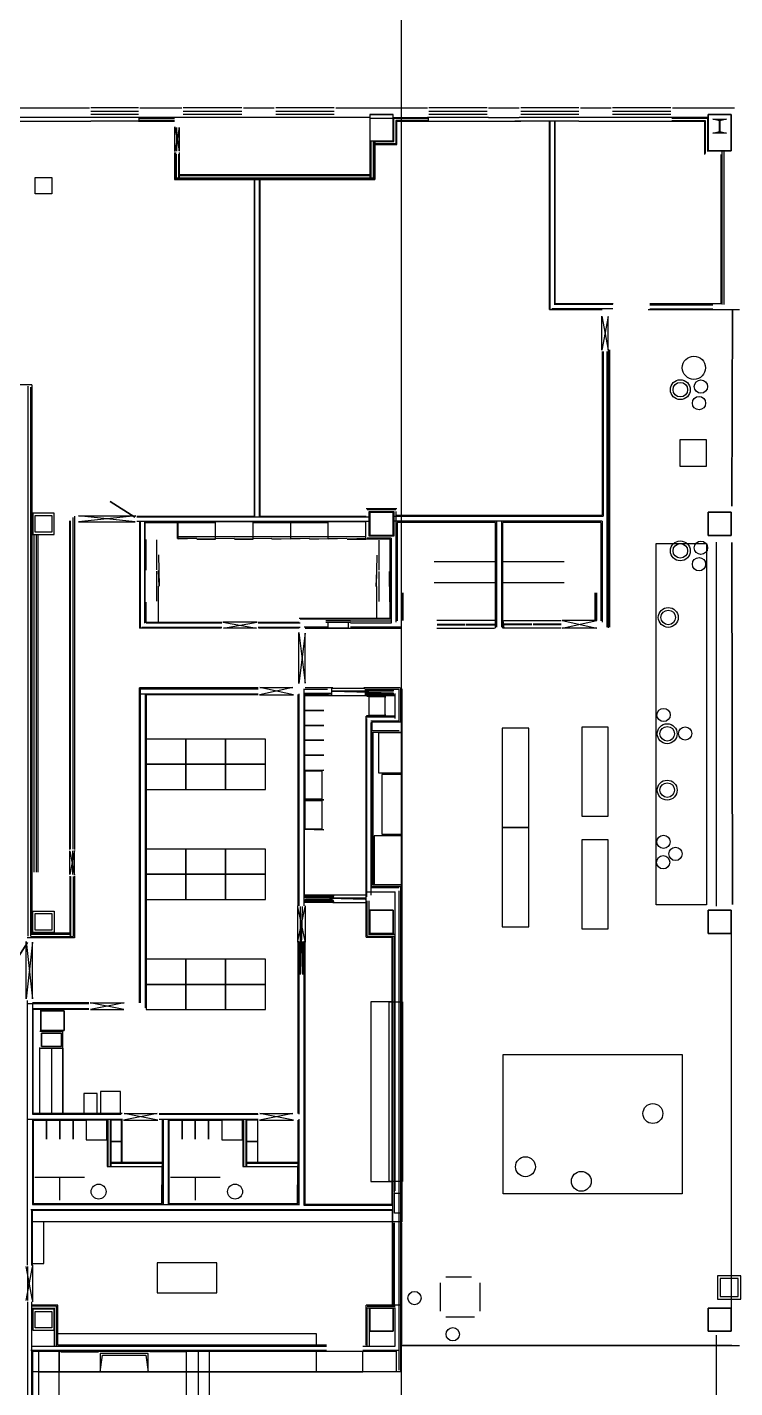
# Model space of a CAD drawing. Header units: millimetres. Extents: x -167342 to 210257, y -148500 to 0.
# Drawn here: x 61065 to 82415, y -93556 to -52522 of the extents above; entities that cross this region are included whole.
import ezdxf

# ---------------------------------------------------------------- set-up
doc = ezdxf.new("R2010")
doc.units = ezdxf.units.MM
doc.layers.add('CONTROL_SIMPLIFIED', color=7, linetype='Continuous')

msp = doc.modelspace()

# ---------------------------------------------------------------- linework, layer by layer
at = {"layer": 'CONTROL_SIMPLIFIED'}
for p, q in [((59305, -54950), (62943, -54950)), ((64468, -54950), (65730, -54950)), ((67588, -54950), (68517, -54950)), ((70375, -54950), (73138, -54950)), ((74986, -54950), (75910, -54950)), ((77758, -54950), (78682, -54950)), ((80530, -54950), (82407, -54950)), ((62943, -55250), (53228, -55250)), ((54340, -55360), (62988, -55360)), ((65730, -55250), (64468, -55250)), ((68517, -55250), (67588, -55250)), ((71407, -55250), (70375, -55250)), ((71407, -55150), (72107, -55150)), ((71407, -55270, 0), (71407, -57046)), ((71407, -55270, 0), (72107, -55270, 0)), ((72107, -55250), (73138, -55250)), ((74986, -55250), (75910, -55250)), ((76822, -61038), (76822, -55360)), ((76847, -61013), (76847, -55360)), ((76972, -55360), (76972, -60894)), ((76997, -60863), (76997, -55360)), ((78682, -55250), (77758, -55250)), ((80510, -55270), (81587, -55270)), ((80510, -55335), (81522, -55335)), ((81607, -55250), (80530, -55250)), ((81497, -55360), (81497, -56360)), ((81522, -55335), (81522, -56335)), ((81587, -55270), (81587, -56270)), ((65565, -55543, 0), (65565, -56257, 0)), ((65655, -55543, 0), (65655, -56257, 0)), ((71407, -55950, 0), (72107, -55950, 0)), ((71432, -55950, 0), (71432, -57046)), ((71507, -55950, 0), (71507, -57065)), ((71522, -55950, 0), (71522, -57080)), ((71537, -55950, 0), (71537, -57095)), ((71552, -55950, 0), (71552, -57110)), ((65510, -56300), (65510, -57110)), ((65525, -56300, 0), (65525, -57095)), ((65540, -56300, 0), (65540, -57080)), ((65555, -56352, 0), (65555, -57065)), ((65630, -56352, 0), (65630, -57064)), ((65655, -56300, 0), (65655, -57064)), ((81997, -56360), (81997, -60863, 0)), ((82022, -56270), (82022, -60888)), ((82087, -56270), (82087, -60888)), ((65630, -56990), (71432, -56990, 0)), ((65655, -56965), (71407, -56965, 0)), ((65510, -57110), (71552, -57110, 0)), ((65525, -57095), (71537, -57095, 0)), ((65540, -57080), (71522, -57080, 0)), ((65555, -57065), (71507, -57065, 0)), ((67912, -57110), (67912, -67268)), ((67937, -67293), (67937, -57110)), ((68062, -57110), (68062, -67293)), ((68087, -57110), (68087, -67268)), ((76822, -61038, 0), (78414, -61038, 0)), ((78738, -61013, 0), (76892, -61013, 0)), ((78738, -60888, 0), (76972, -60888, 0)), ((78748, -60863, 0), (76997, -60863, 0)), ((82555, -61050, 0), (79798, -61050)), ((81997, -60863, 0), (79848, -60863, 0)), ((79848, -60888, 0), (81697, -60888, 0)), ((79848, -60891), (81747, -60891, 0)), ((79848, -61016), (81747, -61016, 0)), ((78414, -62300, 0), (78414, -67243)), ((78439, -62300, 0), (78439, -67268)), ((78564, -70616), (78564, -62300, 0)), ((78598, -62250, 0), (78598, -70641)), ((78638, -62250, 0), (78638, -70620)), ((61205, -63305), (53373, -63305)), ((61085, -63351, 0), (61085, -79936, 0)), ((61160, -63375, 0), (61160, -79929, 0)), ((61205, -63305), (61205, -79845, 0)), ((81556, -64962), (80756, -64962)), ((80756, -64962), (80756, -65762)), ((81556, -65762), (81556, -64962)), ((80756, -65762), (81556, -65762)), ((62492, -67268), (62492, -77323, 0)), ((64372, -67268), (67912, -67268)), ((64377, -67293), (71385, -67293)), ((68087, -67268), (71297, -67268)), ((71297, -67040), (72217, -67040)), ((71322, -67065), (72192, -67065)), ((71387, -67870), (71387, -67130)), ((71387, -67130), (72127, -67130)), ((72127, -67130), (72127, -67870)), ((72127, -67268), (78439, -67268)), ((72192, -67130), (72192, -70466)), ((72217, -67243), (78414, -67243)), ((81607, -67150), (81607, -67850)), ((82307, -67150), (81607, -67150)), ((82307, -67850), (82307, -67150)), ((62347, -77323, 0), (62347, -67413, 0)), ((62372, -77308, 0), (62372, -67414, 0)), ((62447, -77308, 0), (62447, -67313, 0)), ((64377, -67418), (71387, -67418)), ((64452, -67443), (64452, -70650)), ((64477, -67418), (64477, -70625)), ((64602, -67418), (64602, -70500)), ((64627, -70475), (64627, -67443)), ((71297, -67443), (64627, -67443, 0)), ((78414, -67418), (72127, -67418)), ((75191, -67455), (72229, -67455)), ((72229, -67455), (72229, -70429)), ((75191, -70650), (75191, -67455)), ((75228, -67418), (75228, -70616)), ((75378, -67418), (75378, -70616)), ((78377, -67455), (75415, -67455)), ((75415, -70650), (75415, -67455)), ((78377, -67455), (78377, -70429)), ((78414, -67418), (78414, -70466)), ((61262, -67820, 0), (61262, -78000, 0)), ((61337, -67820, 0), (61337, -78000, 0)), ((61382, -67820, 0), (61382, -78000, 0)), ((72017, -67960), (71297, -67960)), ((72042, -67935), (71322, -67935)), ((72127, -67870), (71387, -67870)), ((71407, -67850), (72107, -67850)), ((72017, -70350), (72017, -67960)), ((72042, -67935), (72042, -70491)), ((81607, -67850), (82307, -67850)), ((81867, -79035), (81867, -68048)), ((75191, -68646), (73341, -68646)), ((77265, -68646), (75415, -68646)), ((73341, -69266), (75191, -69266)), ((75415, -69266), (77265, -69266)), ((72364, -69584), (72364, -70414)), ((72379, -69584), (72379, -70414)), ((72389, -69584), (72389, -70414)), ((72404, -70414), (72404, -69584)), ((78202, -70414), (78202, -69584)), ((78217, -69584), (78217, -70414)), ((78227, -69584), (78227, -70414)), ((78242, -69584), (78242, -70414)), ((66934, -70475), (64627, -70475)), ((66934, -70500), (64652, -70500)), ((69271, -70475), (68034, -70475)), ((69296, -70500), (68034, -70500)), ((72017, -70350), (69271, -70350)), ((72042, -70375), (69296, -70375)), ((70072, -70415), (70822, -70415)), ((70072, -70465), (70822, -70465)), ((72042, -70440), (70822, -70440)), ((72043, -70491), (70822, -70491)), ((75161, -70419), (73429, -70419)), ((73431, -70530), (74280, -70530)), ((73431, -70545), (74280, -70545)), ((74312, -70530), (75161, -70530)), ((74312, -70545), (75161, -70545)), ((75445, -70419), (77177, -70419)), ((76294, -70530), (75445, -70530)), ((76294, -70545), (75445, -70545)), ((77175, -70530), (76326, -70530)), ((77175, -70545), (76326, -70545)), ((66928, -70650), (64452, -70650)), ((66934, -70625), (64527, -70625)), ((69296, -70625), (68034, -70625)), ((69271, -70650), (68040, -70650)), ((70122, -70616), (69421, -70616)), ((69455, -70650), (72327, -70650)), ((72329, -70616), (70822, -70616)), ((73429, -70645), (75161, -70650)), ((68034, -72450), (64452, -72450)), ((64452, -81950), (64452, -72450)), ((64477, -72475), (68032, -72475)), ((64477, -72475), (64477, -81950)), ((64477, -72625), (68032, -72625)), ((64627, -72625), (64627, -82100)), ((69259, -72624, 0), (69259, -79016, 0)), ((69409, -72475), (69409, -79016, 0)), ((69409, -72484), (70127, -72484)), ((69409, -72609), (70252, -72609)), ((69409, -72612, 0), (70152, -72612, 0)), ((70285, -72450), (69455, -72450)), ((72323, -72450), (71225, -72450)), ((71255, -72484), (72291, -72484)), ((71255, -72524), (72126, -72524, 0)), ((71255, -72529), (72126, -72529)), ((71255, -72607), (72126, -72607, 0)), ((71255, -72612), (72126, -72612, 0)), ((72166, -73370), (72166, -72621)), ((72291, -73455), (72291, -72484)), ((72325, -72450), (72325, -73480)), ((72365, -72480), (72365, -79480)), ((64652, -72650), (68034, -72650)), ((64652, -72650), (64652, -82150)), ((69234, -72650), (69234, -79010, 0)), ((69409, -72652), (70252, -72652)), ((69434, -78702), (69434, -72677)), ((69434, -72677), (70255, -72677)), ((71255, -72652), (72166, -72652)), ((71255, -72677), (72141, -72677)), ((71289, -79965), (71289, -73305)), ((72141, -73305), (71289, -73305)), ((72166, -73330), (71314, -73330)), ((71314, -78747), (71314, -73370)), ((72291, -73455), (71432, -73455)), ((71439, -78702), (71439, -73495)), ((72325, -73480), (71466, -73480)), ((71466, -78450), (71466, -73480)), ((75398, -73658), (75398, -76658)), ((76198, -73658), (75398, -73658)), ((76198, -76658), (76198, -73658)), ((77798, -73630), (77798, -76313)), ((78598, -73630), (77798, -73630)), ((78598, -76313), (78598, -73630)), ((65852, -73990, 0), (64652, -73990, 0)), ((64652, -73990, 0), (64652, -74750, 0)), ((65852, -74750, 0), (65852, -73990, 0)), ((67052, -73990, 0), (65852, -73990, 0)), ((65852, -73990, 0), (65852, -74750, 0)), ((67052, -74750, 0), (67052, -73990, 0)), ((68252, -73990, 0), (67052, -73990, 0)), ((67052, -73990, 0), (67052, -74750, 0)), ((68252, -74750, 0), (68252, -73990, 0)), ((64652, -74750, 0), (65852, -74750, 0)), ((65852, -74750, 0), (64652, -74750, 0)), ((65852, -75510, 0), (65852, -74750, 0)), ((65852, -74750, 0), (67052, -74750, 0)), ((67052, -74750, 0), (65852, -74750, 0)), ((67052, -75510, 0), (67052, -74750, 0)), ((67052, -74750, 0), (68252, -74750, 0)), ((68252, -74750, 0), (67052, -74750, 0)), ((68252, -75510, 0), (68252, -74750, 0)), ((69434, -75807), (69434, -74947)), ((69434, -75807), (69434, -74947)), ((69434, -76707), (69434, -75847)), ((69434, -76707), (69434, -75847)), ((77798, -76313), (78598, -76313)), ((75398, -76658), (75398, -79658)), ((76198, -76658), (75398, -76658)), ((75398, -76658), (76198, -76658)), ((76198, -79658), (76198, -76658)), ((77798, -77030), (77798, -79713)), ((78598, -77030), (77798, -77030)), ((78598, -79713), (78598, -77030)), ((62352, -78080, 0), (62352, -77366, 0)), ((62442, -78080, 0), (62442, -77366, 0)), ((65852, -77310), (64652, -77310)), ((64652, -77310), (64652, -78070)), ((65852, -78070), (65852, -77310)), ((67052, -77310), (65852, -77310)), ((65852, -77310), (65852, -78070)), ((67052, -78070), (67052, -77310)), ((68252, -77310), (67052, -77310)), ((67052, -77310), (67052, -78070)), ((68252, -78070), (68252, -77310)), ((62347, -78123, 0), (62347, -79911, 0)), ((62372, -78138, 0), (62372, -79936, 0)), ((62447, -78138, 0), (62447, -79945, 0)), ((62492, -78123, 0), (62492, -79990, 0)), ((64652, -78070), (65852, -78070)), ((65852, -78070), (64652, -78070)), ((65852, -78830), (65852, -78070)), ((65852, -78070), (67052, -78070)), ((67052, -78070), (65852, -78070)), ((67052, -78830), (67052, -78070)), ((67052, -78070), (68252, -78070)), ((68252, -78070), (67052, -78070)), ((68252, -78830), (68252, -78070)), ((70280, -78727), (69409, -78727, 0)), ((70280, -78767), (69409, -78767, 0)), ((70289, -78702), (69434, -78702)), ((70280, -78772), (69449, -78772, 0)), ((69459, -78782, 0), (71264, -78782)), ((71314, -78602), (72166, -78602)), ((72279, -78477), (71430, -78477)), ((72325, -78450), (71466, -78450)), ((72166, -87615, 0), (72166, -78602, 0)), ((72291, -93024), (72291, -78569, 0)), ((72325, -78450), (72325, -93070)), ((64652, -78834), (64652, -80630, 0)), ((69309, -81066, 0), (69309, -79041, 0)), ((70280, -78846), (69409, -78846, 0)), ((70280, -78886), (69409, -78886, 0)), ((70287, -78916), (69439, -78916, 0)), ((70280, -78841), (69449, -78841, 0)), ((71319, -79935), (71319, -78872)), ((71384, -79870), (71384, -78872)), ((71407, -79150), (71407, -79850)), ((72107, -79150), (71407, -79150)), ((72107, -79850), (72107, -79150)), ((81607, -79150), (81607, -79850)), ((82307, -79150), (81607, -79150)), ((82307, -79850), (82307, -79150)), ((72365, -79480), (72365, -81884)), ((62492, -79990, 0), (61060, -79990, 0)), ((62346, -79845, 0), (61160, -79845, 0)), ((61160, -79870, 0), (62346, -79870, 0)), ((61160, -79945, 0), (62447, -79945, 0)), ((71289, -79965), (72071, -79965)), ((71319, -79935), (72154, -79935)), ((71365, -79870), (72154, -79870)), ((71407, -79850), (72107, -79850)), ((72071, -79965, 0), (72071, -88020, 0)), ((72101, -88550, 0), (72101, -79935, 0)), ((72151, -87665, 0), (72151, -79935, 0)), ((75398, -79658), (76198, -79658)), ((77798, -79713), (78598, -79713)), ((81607, -79850), (82307, -79850)), ((69234, -80122, 0), (69234, -85282)), ((69259, -80116, 0), (69259, -85307)), ((69299, -80116, 0), (69299, -81093, 0)), ((69301, -80116, 0), (69301, -81093, 0)), ((69367, -80116, 0), (69367, -81093, 0)), ((69369, -80116, 0), (69369, -81093, 0)), ((69409, -80116, 0), (69409, -88050)), ((69439, -80118, 0), (69439, -88020, 0)), ((65852, -80630), (64652, -80630)), ((64652, -80630), (64652, -81390)), ((65852, -81390), (65852, -80630)), ((67052, -80630), (65852, -80630)), ((65852, -80630), (65852, -81390)), ((67052, -81390), (67052, -80630)), ((68252, -80630), (67052, -80630)), ((67052, -80630), (67052, -81390)), ((68252, -81390), (68252, -80630)), ((64652, -81390), (65852, -81390)), ((65852, -81390), (64652, -81390)), ((65852, -82150), (65852, -81390)), ((65852, -81390), (67052, -81390)), ((67052, -81390), (65852, -81390)), ((67052, -82150), (67052, -81390)), ((67052, -81390), (68252, -81390)), ((68252, -81390), (67052, -81390)), ((68252, -82150), (68252, -81390)), ((61070, -89862, 0), (61070, -81875, 0)), ((62927, -81975, 0), (61070, -81975, 0)), ((62921, -81950, 0), (61220, -81950, 0)), ((61220, -81975, 0), (61220, -85307, 0)), ((63977, -82150, 0), (62962, -81950, 0)), ((62962, -81950, 0), (63992, -81950, 0)), ((63992, -81950, 0), (62977, -82150, 0)), ((72365, -81884), (72365, -88550)), ((72365, -81884), (72365, -87337)), ((62927, -82125, 0), (61220, -82125, 0)), ((62921, -82150, 0), (61245, -82150, 0)), ((61245, -85282, 0), (61245, -82150, 0)), ((62977, -82150, 0), (63977, -82150, 0)), ((61220, -85307), (63901, -85307)), ((63934, -85282), (61245, -85282)), ((64990, -85282), (63975, -85482)), ((63990, -85282), (64990, -85282)), ((65005, -85482), (63990, -85282)), ((65046, -85282), (68028, -85282)), ((65051, -85307), (68034, -85307)), ((69084, -85282), (68069, -85482)), ((68084, -85282), (69084, -85282)), ((69099, -85482), (68084, -85282)), ((61070, -85457), (63940, -85457)), ((61220, -85457), (61220, -88025, 0)), ((63475, -85482), (61245, -85482)), ((61245, -85482, 0), (61245, -88000, 0)), ((63475, -85482), (63475, -86882)), ((63500, -85457), (63500, -86857)), ((63565, -85457), (63566, -86882, 0)), ((63590, -85482), (63590, -86882)), ((63975, -85482), (65005, -85482)), ((65051, -85457), (68034, -85457)), ((65140, -85482), (65140, -88000)), ((65165, -85457), (65165, -88025)), ((65315, -85457), (65315, -88025)), ((67569, -85482), (65340, -85482)), ((65340, -85482), (65340, -88000)), ((67569, -85482), (67569, -86882, 0)), ((67594, -85457), (67594, -86857, 0)), ((67659, -85457), (67659, -86857, 0)), ((67684, -85482), (67684, -86882, 0)), ((68069, -85482), (69099, -85482)), ((69234, -85482), (69234, -88000)), ((69259, -85457), (69259, -88050)), ((63475, -86882, 0), (65140, -86882, 0)), ((63590, -86782, 0), (65140, -86782, 0)), ((67569, -86882, 0), (69234, -86882, 0)), ((67684, -86782, 0), (69234, -86782, 0)), ((61295, -87200, 0), (62095, -87200, 0)), ((62045, -87900, 0), (62045, -87200, 0)), ((62045, -87900, 0), (62045, -87200, 0)), ((62095, -87200, 0), (62795, -87200, 0)), ((65390, -87200), (66190, -87200)), ((66140, -87900), (66140, -87200)), ((66140, -87900), (66140, -87200)), ((66190, -87200), (66890, -87200)), ((61170, -88175, 0), (72101, -88175)), ((61195, -88175, 0), (61195, -89863, 0)), ((61220, -88025, 0), (69259, -88025, 0)), ((61220, -89862, 0), (61220, -88200, 0)), ((61245, -88000, 0), (65140, -88000)), ((65340, -88000), (69234, -88000)), ((69409, -88050, 0), (72101, -88050)), ((69439, -88020), (72071, -88020)), ((72076, -88200, 0), (72076, -91062, 0)), ((72325, -88550, 0), (61220, -88550)), ((72076, -88550, 0), (72076, -91032, 0)), ((72121, -88580, 0), (72121, -91032, 0)), ((72136, -88580, 0), (72136, -91032, 0)), ((72325, -88550, 0), (72325, -91032, 0)), ((72365, -92245), (72365, -88580, 0)), ((61230, -89862), (61230, -90962)), ((61230, -90912), (61035, -89897)), ((61035, -90927), (61230, -89912)), ((61088, -90927), (61088, -89897)), ((74470, -90217), (73699, -90217)), ((73529, -90387), (73529, -91245)), ((73529, -90393), (73529, -91239)), ((74727, -91245), (74727, -90387)), ((74727, -91239), (74727, -90393)), ((61070, -90962, 0), (61070, -105620, 0)), ((61195, -90962, 0), (61195, -105620, 0)), ((61987, -91062), (61229, -91062)), ((61987, -92275), (61987, -91062)), ((71292, -92266), (71292, -91062, 0)), ((72325, -91062, 0), (71292, -91062, 0)), ((71326, -91092, 0), (72166, -91092, 0)), ((61953, -91096), (61195, -91096)), ((61897, -91161), (61195, -91161)), ((61888, -92300), (61888, -91160)), ((61953, -92300), (61953, -91096)), ((71323, -92300), (71323, -91139, 0)), ((71326, -91142, 0), (72166, -91142, 0)), ((71388, -92300), (71388, -91145)), ((72166, -92300, 0), (72166, -91145)), ((73699, -91415), (74557, -91415)), ((73705, -91415), (74551, -91415)), ((81607, -91150), (81607, -91850)), ((82307, -91150), (81607, -91150)), ((82307, -91850), (82307, -91150)), ((81607, -91850), (82307, -91850)), ((61195, -92300), (70092, -92300)), ((70092, -92275), (61987, -92275)), ((71192, -92300), (72166, -92300)), ((72325, -92280), (82557, -92280)), ((72326, -92275), (82327, -92275)), ((81867, -103035), (81867, -91965)), ((61170, -92425), (70092, -92425)), ((62075, -92470, 0), (63213, -92470, 0)), ((65870, -92470, 0), (64763, -92470, 0)), ((66220, -92450), (66220, -103965)), ((71192, -92425), (72291, -92425)), ((72325, -93070), (61220, -93070, 0)), ((69767, -93070, 0), (71192, -93070, 0))]:
    msp.add_line(p, q, dxfattribs=at)
for points in [[(72345, -118638), (170337, -118638), (170337, -49344), (72345, -49344)], [(82307, -55150), (81607, -55150), (81607, -56250), (82307, -56250)], [(82307, -56250), (81607, -56250), (81607, -55150), (82307, -55150)], [(61307, -57050), (61807, -57050), (61807, -57550), (61307, -57550)], [(61877, -67180), (61237, -67180), (61237, -67820), (61877, -67820)], [(61307, -67250), (61807, -67250), (61807, -67750), (61307, -67750)], [(61307, -67250), (61807, -67250), (61807, -67750), (61307, -67750)], [(71407, -67150), (72107, -67150), (72107, -67850), (71407, -67850)], [(71407, -67850), (72107, -67850), (72107, -67150), (71407, -67150)], [(81607, -67150), (82307, -67150), (82307, -67850), (81607, -67850)], [(80046, -68092), (81556, -68092), (81556, -78992), (80046, -78992)], [(70147, -70650), (70147, -70470), (70747, -70470), (70747, -70650)], [(71869, -73270), (71869, -72716), (71369, -72716), (71369, -73270)], [(71505, -78395), (71505, -73785), (72365, -73785), (72365, -78395)], [(72365, -75005), (72365, -73805), (71665, -73805), (71665, -75005)], [(72365, -75005), (72365, -73805), (71665, -73805), (71665, -75005)], [(65852, -74750), (64652, -74750), (64652, -75510), (65852, -75510)], [(67052, -74750), (65852, -74750), (65852, -75510), (67052, -75510)], [(68252, -74750), (67052, -74750), (67052, -75510), (68252, -75510)], [(69454, -75807), (69454, -74947), (69954, -74947), (69954, -75807)], [(72365, -76855), (72365, -75055), (71765, -75055), (71765, -76855)], [(72365, -76855), (72365, -75055), (71765, -75055), (71765, -76855)], [(69454, -76707), (69454, -75847), (69954, -75847), (69954, -76707)], [(72365, -78375), (72365, -76905), (71535, -76905), (71535, -78375)], [(72365, -78375), (72365, -76905), (71535, -76905), (71535, -78375)], [(65852, -78070), (64652, -78070), (64652, -78830), (65852, -78830)], [(67052, -78070), (65852, -78070), (65852, -78830), (67052, -78830)], [(68252, -78070), (67052, -78070), (67052, -78830), (68252, -78830)], [(61237, -79180), (61877, -79180), (61877, -79820), (61237, -79820)], [(71407, -79150), (72107, -79150), (72107, -79850), (71407, -79850)], [(61807, -79750), (61307, -79750), (61307, -79250), (61807, -79250)], [(61307, -79250), (61807, -79250), (61807, -79750), (61307, -79750)], [(65852, -81390), (64652, -81390), (64652, -82150), (65852, -82150)], [(67052, -81390), (65852, -81390), (65852, -82150), (67052, -82150)], [(68252, -81390), (67052, -81390), (67052, -82150), (68252, -82150)], [(72090, -81914), (71436, -81914), (71436, -87337), (72090, -87337)], [(71985, -81914), (72385, -81914), (72385, -87337), (71985, -87337)], [(62179, -82182), (62179, -82782), (61479, -82782), (61479, -82182)], [(61479, -82782), (62179, -82782), (62179, -82182), (61479, -82182)], [(61495, -83265), (61495, -82865), (62095, -82865), (62095, -83265)], [(61495, -83265), (62095, -83265), (62095, -82865), (61495, -82865)], [(61795, -83315), (61795, -85282), (61445, -85282), (61445, -83315)], [(62145, -83315), (62145, -85282), (61445, -85282), (61445, -83315)], [(75424, -83506), (80824, -83506), (80824, -87706), (75424, -87706)], [(63174, -85283), (63174, -84682), (62774, -84682), (62774, -85283)], [(63881, -85283), (63881, -84623), (63281, -84623), (63281, -85283)], [(63881, -85283), (63881, -84623), (63281, -84623), (63281, -85283)], [(63476, -85482), (62847, -85482), (62847, -86082), (63476, -86082)], [(63574, -86132), (63914, -86132), (63914, -85482), (63574, -85482)], [(67565, -85482), (66936, -85482), (66936, -86082), (67565, -86082)], [(67682, -86132), (68022, -86132), (68022, -85482), (67682, -85482)], [(63574, -86782), (63914, -86782), (63914, -86132), (63574, -86132)], [(67682, -86782), (68022, -86782), (68022, -86132), (67682, -86132)], [(72325, -88290), (72145, -88290), (72145, -87690), (72325, -87690)], [(64990, -90687), (66790, -90687), (66790, -89787), (64990, -89787)], [(81895, -90883), (82595, -90883), (82595, -90183), (81895, -90183)], [(81975, -90803), (82515, -90803), (82515, -90263), (81975, -90263)], [(61237, -91820), (61877, -91820), (61877, -91180), (61237, -91180)], [(61307, -91250), (61807, -91250), (61807, -91750), (61307, -91750)], [(61307, -91250), (61807, -91250), (61807, -91750), (61307, -91750)], [(71407, -91150), (72107, -91150), (72107, -91850), (71407, -91850)], [(61405, -92450), (61405, -93070), (62025, -93070), (62025, -92450)], [(62025, -93070), (69792, -93070), (69792, -92450), (62025, -92450)], [(72201, -93070), (71192, -93070), (71192, -92450), (72201, -92450)], [(62025, -93070), (61405, -93070), (61405, -94770), (61977, -94770), (61977, -95610), (61405, -95610), (61405, -103080), (61977, -103080), (61977, -103920), (61405, -103920), (61405, -105620), (62025, -105620)]]:
    msp.add_lwpolyline(points, close=True, dxfattribs=at)
for points in [[(64423, -54950), (62988, -54950)], [(67543, -54950), (65775, -54950)], [(70330, -54950), (68562, -54950)], [(74941, -54950), (73183, -54950)], [(77713, -54950), (75955, -54950)], [(80485, -54950), (78727, -54950)], [(64468, -55250), (62943, -55250)], [(62988, -55050), (64423, -55050)], [(64423, -55150), (62988, -55150)], [(64423, -55360), (62988, -55360)], [(64423, -55360), (65510, -55360)], [(65510, -55335), (64448, -55335), (64448, -55270), (65510, -55270)], [(67588, -55250), (65730, -55250)], [(65775, -55050), (67543, -55050)], [(67543, -55150), (65775, -55150)], [(70375, -55250), (68517, -55250)], [(68562, -55050), (70330, -55050)], [(70330, -55150), (68562, -55150)], [(71407, -55150), (71407, -55950), (72107, -55950), (72107, -55150), (71407, -55150)], [(71552, -55970), (72127, -55970), (72127, -55270), (73158, -55270), (73158, -55335), (72192, -55335), (72192, -56035), (71552, -56035)], [(71552, -56060), (72217, -56060), (72217, -55360), (75955, -55360)], [(74986, -55250), (73138, -55250)], [(73183, -55050), (74941, -55050)], [(74941, -55150), (73183, -55150)], [(77713, -55360), (75780, -55360)], [(77758, -55250), (75910, -55250)], [(75955, -55050), (77713, -55050)], [(77713, -55150), (75955, -55150)], [(77713, -55360), (75955, -55360)], [(77713, -55360), (81497, -55360)], [(80530, -55250), (78682, -55250)], [(78727, -55050), (80485, -55050)], [(80485, -55150), (78727, -55150)], [(82160, -55300), (81967, -55342), (81967, -55672), (82160, -55714), (81755, -55714), (81948, -55672), (81948, -55342), (81755, -55300), (82160, -55300)], [(82160, -55300), (81967, -55342), (81967, -55672), (82160, -55714), (81755, -55714), (81948, -55672), (81948, -55342), (81755, -55300), (82160, -55300)], [(65655, -56255), (65655, -55545), (65515, -56270), (65515, -55530), (65655, -56255)], [(82327, -66966), (82349, -61060), (82327, -66966)], [(78598, -62250), (78598, -61250), (78404, -62265), (78404, -61235), (78598, -62250)], [(63573, -66826), (64311, -67299), (63573, -66826)], [(62617, -67443), (64327, -67443), (62612, -67258), (64342, -67258), (62617, -67443)], [(64627, -69873), (64627, -67443)], [(64640, -67458), (65603, -67458), (64640, -67463)], [(66181, -67943), (65596, -67943), (65596, -67463)], [(66181, -67943), (65618, -67963), (65616, -67443)], [(66736, -67458), (65629, -67458), (66736, -67463)], [(67315, -67943), (66184, -67963), (66748, -67963), (66749, -67443)], [(68448, -67943), (67318, -67963), (67881, -67963), (67883, -67443)], [(69003, -67458), (67896, -67458), (69003, -67463)], [(69581, -67943), (69017, -67963), (69016, -67443)], [(69029, -67458), (70136, -67458), (69029, -67463)], [(70714, -67943), (70150, -67963), (70149, -67443)], [(71297, -67943), (70717, -67963), (71281, -67963), (71282, -67443)], [(64642, -67975), (64642, -68895), (64647, -67975)], [(64967, -67983), (64967, -68888)], [(65636, -67883), (66729, -67883)], [(66769, -67883), (67863, -67883)], [(67903, -67883), (68996, -67883)], [(69581, -67943), (68451, -67963), (69014, -67943)], [(69036, -67883), (70129, -67883)], [(70714, -67943), (69584, -67963), (70147, -67943)], [(70169, -67883), (71262, -67883)], [(71677, -67995), (71677, -68900)], [(72017, -69885), (72017, -67975)], [(82327, -68058), (82349, -78979), (82327, -68058)], [(65027, -68437), (65047, -69379), (65027, -68909)], [(71617, -68449), (71597, -69391), (71617, -68922)], [(64967, -68928), (64967, -69833)], [(72002, -68933), (72002, -69852), (71997, -68933)], [(71677, -68940), (71677, -69845)], [(65027, -70475), (65027, -69382)], [(71617, -70350), (71617, -69394)], [(64642, -69866), (64642, -70447), (64647, -69866)], [(67984, -70650), (66984, -70650), (67999, -70465), (66969, -70465), (67984, -70650)], [(77177, -70650), (75415, -70650), (75415, -70419), (75445, -70650)], [(78247, -70650), (77207, -70650), (78247, -70419), (77207, -70419), (78247, -70650)], [(69455, -72305), (69455, -70795), (69261, -72320), (69261, -70780), (69455, -72305)], [(68084, -72440), (69084, -72440), (68069, -72660), (69099, -72660), (68084, -72440)], [(71255, -72687), (70255, -72687), (70255, -72459)], [(70255, -72459), (71255, -72459)], [(72105, -72548), (70280, -72548), (72105, -72598)], [(70014, -72677), (69434, -72677), (69434, -73127), (70014, -73127)], [(70014, -72677), (69434, -72677), (69434, -73127), (70014, -73127)], [(71889, -72716), (71309, -72696), (71889, -72716)], [(70014, -73127), (69434, -73127), (69434, -73577), (70014, -73577)], [(70014, -73127), (69434, -73127), (69434, -73577), (70014, -73577)], [(71889, -73270), (71309, -73290), (71889, -73270)], [(70014, -73577), (69434, -73577), (69434, -74027), (70014, -74027)], [(70014, -73577), (69434, -73577), (69434, -74027), (70014, -74027)], [(72293, -73480), (71467, -73480), (71467, -73730), (72293, -73730)], [(70014, -74027), (69434, -74027), (69434, -74477), (70014, -74477)], [(70014, -74027), (69434, -74027), (69434, -74477), (70014, -74477)], [(70014, -74477), (69434, -74477), (69434, -74927), (70014, -74927)], [(70014, -74477), (69434, -74477), (69434, -74927), (70014, -74927)], [(69434, -74947), (70014, -74927), (69434, -74947)], [(69434, -75807), (70014, -75827), (69434, -75807)], [(69434, -75847), (70014, -75827), (69434, -75847)], [(69434, -76707), (70014, -76727), (69434, -76707)], [(62352, -78078), (62352, -77368), (62492, -78093), (62492, -77353), (62352, -78078)], [(71264, -78832), (69459, -78782)], [(70319, -78692), (70289, -78777), (70289, -78692), (71289, -78692)], [(69234, -80086), (69304, -80116), (69234, -80116), (69234, -79016)], [(69234, -80086), (69449, -79046)], [(69449, -80086), (69234, -79046)], [(69359, -79041), (69309, -81066)], [(69449, -79016), (69449, -80116), (69364, -80116), (69449, -80086)], [(71289, -78926), (70289, -78926), (70289, -78836), (70319, -78926)], [(82307, -79850), (81607, -79850), (81607, -79150), (82307, -79150)], [(82307, -79150), (82307, -91850), (81607, -91850), (81607, -91150), (82307, -91150)], [(60603, -80870), (61077, -80131), (60603, -80870)], [(61220, -81825), (61220, -80115), (61035, -81830), (61035, -80100), (61220, -81825)], [(61460, -82170), (62145, -82150), (61460, -82170)], [(61465, -82795), (62145, -82815), (61445, -82815)], [(61465, -82795), (62145, -82815), (61465, -82795)], [(62145, -85282), (62145, -82815)], [(61445, -85282), (61445, -83295)], [(61795, -83315), (61795, -85282)], [(63174, -85282), (63174, -84682), (62774, -84682), (62774, -85282)], [(61247, -86062), (61247, -85482), (61647, -85482), (61647, -86062)], [(61647, -86062), (61647, -85482), (62047, -85482), (62047, -86062)], [(62047, -86062), (62047, -85482), (62447, -85482), (62447, -86062)], [(62447, -86062), (62447, -85482), (62847, -85482), (62847, -86062)], [(62847, -85482), (62847, -86082), (63472, -86082), (63472, -85482)], [(63930, -86782), (63930, -85482)], [(65336, -86062), (65336, -85482), (65736, -85482), (65736, -86062)], [(65736, -86062), (65736, -85482), (66136, -85482), (66136, -86062)], [(66136, -86062), (66136, -85482), (66536, -85482), (66536, -86062)], [(66536, -86062), (66536, -85482), (66936, -85482), (66936, -86062)], [(66942, -85482), (66942, -86082), (67567, -86082), (67567, -85482)], [(68024, -86782), (68024, -85482)], [(65140, -86762), (63566, -86762)], [(65130, -88000), (65140, -86857)], [(69234, -86762), (67684, -86762)], [(69224, -88000), (69234, -86857)], [(61220, -88200), (72076, -88200)], [(61220, -89812), (61570, -89812), (61570, -88550)], [(72107, -91150), (71407, -91150), (71407, -91850), (72107, -91850), (72107, -91150)], [(69792, -92275), (69792, -91925), (61987, -91925)], [(61220, -92450), (61220, -103080), (61977, -103080), (61977, -103920), (61195, -103920)], [(61220, -92450), (72201, -92450), (72201, -93070)], [(62025, -105620), (62025, -92450)], [(63263, -92520), (63263, -93070), (63333, -92570), (64643, -92570), (64713, -93070), (64713, -92520), (63263, -92520)], [(65870, -94830), (65870, -92450)], [(79470, -94830), (79470, -102330), (66570, -102330), (66570, -92450)]]:
    msp.add_lwpolyline(points, dxfattribs=at)
for centre, radius in [((81181, -62793), 350), ((80771, -63454), 300), ((81393, -63361), 200), ((80771, -63454), 220), ((81335, -63858), 200), ((80771, -68314), 300), ((80771, -68314), 220), ((81393, -68221), 200), ((81335, -68718), 200), ((80407, -70322), 300), ((80407, -70322), 220), ((80266, -73264), 200), ((80375, -73830), 300), ((80375, -73830), 220), ((80916, -73824), 200), ((80375, -75530), 300), ((80375, -75530), 220), ((80262, -77089), 200), ((80254, -77706), 200), ((80627, -77454), 200), ((79942, -85285), 300), ((76098, -86889), 300), ((77783, -87328), 300), ((63220, -87639, 0), 225), ((67338, -87639, 0), 225), ((72750, -90850), 200), ((73905, -91941), 200)]:
    msp.add_circle(centre, radius, dxfattribs=at)

doc.saveas('drawing.dxf')
